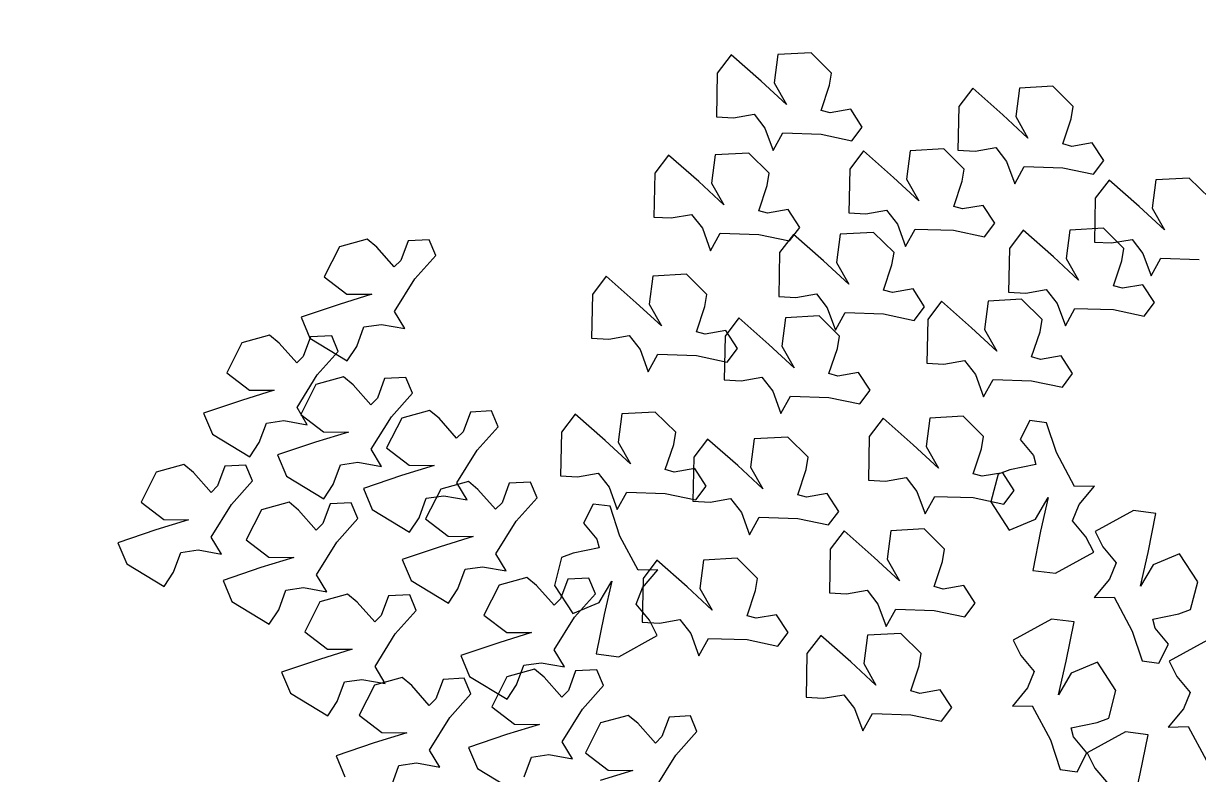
# Model space of a CAD drawing. Header units: inches. Extents: x 99023 to 109265, y 17199 to 18675.
# Drawn here: x 103465.08 to 103470.89, y 18084.1 to 18087.81 of the extents above; entities that cross this region are included whole.
import ezdxf

# ---------------------------------------------------------------- set-up
doc = ezdxf.new("R2010")
doc.units = ezdxf.units.IN
doc.layers.get('0').update_dxf_attribs({"color": 255})
doc.layers.add('HAT', color=8, linetype='Continuous')

# ---------------------------------------------------------------- blocks, each defined once
blk = doc.blocks.new('RTHTRHTRJ')
at = {"layer": 'HAT', "linetype": 'ByBlock'}
h = blk.add_hatch(dxfattribs=at)
h.set_pattern_fill('ANSI37', color=256, scale=15)
h.set_pattern_definition([(45, (-247990.6225, -54534.0869), (-1.325825215, 1.325825215), []), (135, (-247990.6225, -54534.0869), (-1.325825215, -1.325825215), [])])
h.paths.add_polyline_path([(103395.3441, 17979.4388), (103410.3441, 17979.4388), (103410.3441, 17988.4388), (103395.3441, 17988.4388)])
edge = h.paths.add_edge_path()
edge.add_arc((103590.3441, 18066.4388), 6, 0, 360)
edge = h.paths.add_edge_path()
edge.add_arc((103434.3441, 18066.4388), 6, 0, 360)
edge = h.paths.add_edge_path()
edge.add_arc((103590.3441, 18175.9388), 6, 0, 360)
edge = h.paths.add_edge_path()
edge.add_arc((103434.3441, 18175.9388), 6, 0, 360)
edge = h.paths.add_edge_path()
edge.add_arc((103962.3441, 17926.6054), 6, 0, 360)
edge = h.paths.add_edge_path()
edge.add_arc((103962.3441, 17769.4388), 6, 0, 360)
edge = h.paths.add_edge_path()
edge.add_arc((103737.559, 17769.4388), 6, 0, 360)
edge = h.paths.add_edge_path()
edge.add_arc((103879.8441, 17851.9388), 6, 0, 360)
edge = h.paths.add_edge_path()
edge.add_arc((103756.8826, 17851.9388), 6, 0, 360)
edge = h.paths.add_edge_path()
edge.add_arc((103657.8441, 17851.9388), 6, 0, 360)
h.paths.add_polyline_path([(103884.3441, 17979.4388), (103866.3441, 17979.4388), (103866.3441, 17988.4388), (103884.3441, 17988.4388)])
h.paths.add_polyline_path([(103743.3826, 17979.4388), (103761.3826, 17979.4388), (103761.3826, 17988.4388), (103743.3826, 17988.4388)])
h.paths.add_polyline_path([(103578.3441, 17979.4388), (103593.3441, 17979.4388), (103593.3441, 17988.4388), (103578.3441, 17988.4388)])
h.paths.add_polyline_path([(103395.3441, 17847.4388), (103410.3441, 17847.4388), (103410.3441, 17856.4388), (103395.3441, 17856.4388)])
h.paths.add_polyline_path([(103578.3441, 17862.4388), (103578.3441, 17847.4388), (103587.3441, 17847.4388), (103587.3441, 17862.4388)])
h.paths.add_polyline_path([(103875.3441, 18261.4388), (103875.3441, 18243.4388), (103884.3441, 18243.4388), (103884.3441, 18261.4388)])
h.paths.add_polyline_path([(103752.3826, 18261.4388), (103752.3826, 18243.4388), (103761.3826, 18243.4388), (103761.3826, 18261.4388)])
h.paths.add_polyline_path([(103578.3441, 18258.4388), (103578.3441, 18243.4388), (103587.3441, 18243.4388), (103587.3441, 18258.4388)])
h.paths.add_polyline_path([(103494.3441, 18258.4388), (103494.3441, 18243.4388), (103503.3441, 18243.4388), (103503.3441, 18258.4388)])
h.paths.add_polyline_path([(103311.3441, 18258.4388), (103311.3441, 18243.4388), (103320.3441, 18243.4388), (103320.3441, 18258.4388)])
h.paths.add_polyline_path([(103197.3441, 18171.4388), (103215.3441, 18171.4388), (103215.3441, 18180.4388), (103197.3441, 18180.4388)])
h.paths.add_polyline_path([(103206.3441, 18006.4388), (103206.3441, 17991.4388), (103215.3441, 17991.4388), (103215.3441, 18006.4388)])
h.paths.add_polyline_path([(103206.3441, 17862.4388), (103206.3441, 17847.4388), (103215.3441, 17847.4388), (103215.3441, 17862.4388)])
h.paths.add_polyline_path([(103020.3441, 17862.4388), (103020.3441, 17847.4388), (103029.3441, 17847.4388), (103029.3441, 17862.4388)])
h.paths.add_polyline_path([(103020.3441, 18006.4388), (103020.3441, 17991.4388), (103029.3441, 17991.4388), (103029.3441, 18006.4388)])
h.paths.add_polyline_path([(103020.3441, 18189.4388), (103020.3441, 18171.4388), (103029.3441, 18171.4388), (103029.3441, 18189.4388)])
h.paths.add_polyline_path([(103020.3441, 18414.4388), (103020.3441, 18399.4388), (103029.3441, 18399.4388), (103029.3441, 18414.4388)])
h.paths.add_polyline_path([(103311.3441, 18405.4388), (103326.3441, 18405.4388), (103326.3441, 18414.4388), (103311.3441, 18414.4388)])
h.paths.add_polyline_path([(103200.3441, 18405.4388), (103215.3441, 18405.4388), (103215.3441, 18414.4388), (103200.3441, 18414.4388)])
h.paths.add_polyline_path([(103488.3441, 18405.4388), (103503.3441, 18405.4388), (103503.3441, 18414.4388), (103488.3441, 18414.4388)])
h.paths.add_polyline_path([(103578.3441, 18405.4388), (103593.3441, 18405.4388), (103593.3441, 18414.4388), (103578.3441, 18414.4388)])
h.paths.add_polyline_path([(103869.3441, 18405.4388), (103884.3441, 18405.4388), (103884.3441, 18414.4388), (103869.3441, 18414.4388)])
h.paths.add_polyline_path([(103746.3826, 18405.4388), (103761.3826, 18405.4388), (103761.3826, 18414.4388), (103746.3826, 18414.4388)])
blk = doc.blocks.new('z_75')
at = {"color": 16, "linetype": 'Continuous'}
for p, q in [((-57.8, 506), (-66.49, 494.54)), ((-38.86, 489.31), (-57.8, 506)), ((-28.4, 506.11), (-30.71, 488.26)), ((-7.27, 507.25), (-28.4, 506.11)), ((5.59, 494.54), (-7.27, 507.25)), ((-66.49, 494.54), (-67.05, 466.99)), ((-22.96, 474.62), (-38.86, 489.31)), ((4.29, 486.82), (5.59, 494.54)), ((-30.71, 488.26), (-22.96, 474.62)), ((-0.99, 470.98), (4.29, 486.82)), ((94.45, 484.92), (85.77, 473.46)), ((113.4, 468.23), (94.45, 484.92)), ((123.86, 485.03), (121.55, 467.18)), ((144.99, 486.17), (123.86, 485.03)), ((157.85, 473.46), (144.99, 486.17)), ((-67.05, 466.99), (-56.28, 466.39)), ((-56.28, 466.39), (-43.31, 468.63)), ((-43.31, 468.63), (-36.46, 459.86)), ((4.61, 469.43), (-0.99, 470.98)), ((17.58, 471.67), (4.61, 469.43)), ((24.85, 460.46), (17.58, 471.67)), ((85.77, 473.46), (85.2, 445.91)), ((129.31, 453.54), (113.4, 468.23)), ((121.55, 467.18), (129.31, 453.54)), ((156.55, 465.75), (157.85, 473.46)), ((-36.46, 459.86), (-31.33, 445.77)), ((18.37, 451.9), (24.85, 460.46)), ((151.27, 449.9), (156.55, 465.75)), ((-31.33, 445.77), (-25.26, 456.77)), ((-25.26, 456.77), (-1.04, 455.98)), ((-1.04, 455.98), (18.37, 451.9)), ((25.68, 445.48), (17, 434.02)), ((44.63, 428.79), (25.68, 445.48)), ((55.08, 445.59), (52.78, 427.74)), ((76.22, 446.73), (55.08, 445.59)), ((89.08, 434.02), (76.22, 446.73)), ((85.2, 445.91), (95.97, 445.31)), ((95.97, 445.31), (108.95, 447.56)), ((108.95, 447.56), (115.8, 438.79)), ((156.87, 448.35), (151.27, 449.9)), ((169.84, 450.6), (156.87, 448.35)), ((177.11, 439.38), (169.84, 450.6)), ((-97.15, 442.82), (-105.83, 431.37)), ((-78.2, 426.14), (-97.15, 442.82)), ((-67.75, 442.93), (-70.05, 425.08)), ((-46.61, 444.07), (-67.75, 442.93)), ((-33.75, 431.37), (-46.61, 444.07)), ((115.8, 438.79), (120.93, 424.69)), ((170.63, 430.82), (177.11, 439.38)), ((-105.83, 431.37), (-106.4, 403.81)), ((-35.05, 423.65), (-33.75, 431.37)), ((17, 434.02), (16.43, 406.47)), ((87.78, 426.3), (89.08, 434.02)), ((120.93, 424.69), (127, 435.69)), ((127, 435.69), (151.22, 434.9)), ((151.22, 434.9), (170.63, 430.82)), ((-62.3, 411.44), (-78.2, 426.14)), ((-70.05, 425.08), (-62.3, 411.44)), ((-40.34, 407.8), (-35.05, 423.65)), ((60.53, 414.1), (44.63, 428.79)), ((52.78, 427.74), (60.53, 414.1)), ((82.5, 410.46), (87.78, 426.3)), ((180.42, 427.06), (171.74, 415.6)), ((199.36, 410.37), (180.42, 427.06)), ((209.82, 427.17), (207.52, 409.32)), ((230.96, 428.31), (209.82, 427.17)), ((243.82, 415.6), (230.96, 428.31)), ((171.74, 415.6), (171.17, 388.04)), ((-34.74, 406.25), (-40.34, 407.8)), ((-21.76, 408.5), (-34.74, 406.25)), ((-14.49, 397.29), (-21.76, 408.5)), ((27.2, 405.87), (40.18, 408.11)), ((40.18, 408.11), (47.03, 399.34)), ((88.1, 408.91), (82.5, 410.46)), ((101.07, 411.15), (88.1, 408.91)), ((108.34, 399.94), (101.07, 411.15)), ((215.27, 395.68), (199.36, 410.37)), ((207.52, 409.32), (215.27, 395.68)), ((-106.4, 403.81), (-95.63, 403.21)), ((-95.63, 403.21), (-82.65, 405.46)), ((-82.65, 405.46), (-75.81, 396.69)), ((16.43, 406.47), (27.2, 405.87)), ((101.85, 391.38), (108.34, 399.94)), ((-75.81, 396.69), (-70.67, 382.59)), ((-70.67, 382.59), (-64.6, 393.59)), ((-64.6, 393.59), (-40.38, 392.8)), ((-40.38, 392.8), (-20.98, 388.72)), ((-18.51, 392.81), (-27.2, 381.36)), ((-20.98, 388.72), (-14.49, 397.29)), ((0.43, 376.13), (-18.51, 392.81)), ((10.89, 392.92), (8.58, 375.08)), ((32.02, 394.06), (10.89, 392.92)), ((44.88, 381.36), (32.02, 394.06)), ((47.03, 399.34), (52.16, 385.24)), ((52.16, 385.24), (58.23, 396.25)), ((58.23, 396.25), (82.45, 395.46)), ((82.45, 395.46), (101.85, 391.38)), ((126.36, 395.47), (117.68, 384.01)), ((145.31, 378.78), (126.36, 395.47)), ((155.76, 395.58), (153.46, 377.73)), ((176.9, 396.72), (155.76, 395.58)), ((189.76, 384.01), (176.9, 396.72)), ((-304.58, 385.06), (-314.16, 366.18)), ((-287.15, 389.84), (-304.58, 385.06)), ((-281.11, 384.86), (-287.15, 389.84)), ((-261.35, 388.79), (-265.89, 376.43)), ((-248, 389.48), (-261.35, 388.79)), ((-243.83, 379.58), (-248, 389.48)), ((171.17, 388.04), (181.94, 387.45)), ((181.94, 387.45), (194.91, 389.69)), ((194.91, 389.69), (201.76, 380.92)), ((-270.03, 372.36), (-281.11, 384.86)), ((-257.07, 364.82), (-243.83, 379.58)), ((-27.2, 381.36), (-27.76, 353.8)), ((43.58, 373.64), (44.88, 381.36)), ((117.68, 384.01), (117.11, 356.46)), ((161.21, 364.09), (145.31, 378.78)), ((153.46, 377.73), (161.21, 364.09)), ((188.46, 376.29), (189.76, 384.01)), ((201.76, 380.92), (206.9, 366.82)), ((206.9, 366.82), (212.97, 377.83)), ((212.97, 377.83), (237.19, 377.04)), ((-265.89, 376.43), (-270.03, 372.36)), ((16.34, 361.43), (0.43, 376.13)), ((8.58, 375.08), (16.34, 361.43)), ((38.3, 357.79), (43.58, 373.64)), ((183.17, 360.45), (188.46, 376.29)), ((-314.16, 366.18), (-299.86, 355.26)), ((-269.86, 344.24), (-257.07, 364.82)), ((-136.44, 366.54), (-145.13, 355.08)), ((-117.5, 349.85), (-136.44, 366.54)), ((-107.04, 366.65), (-109.34, 348.8)), ((-85.9, 367.79), (-107.04, 366.65)), ((-73.04, 355.08), (-85.9, 367.79)), ((-16.99, 353.2), (-4.02, 355.45)), ((-4.02, 355.45), (2.83, 346.68)), ((43.9, 356.24), (38.3, 357.79)), ((56.88, 358.49), (43.9, 356.24)), ((64.15, 347.28), (56.88, 358.49)), ((117.11, 356.46), (127.88, 355.86)), ((127.88, 355.86), (140.86, 358.11)), ((140.86, 358.11), (147.71, 349.33)), ((188.78, 358.9), (183.17, 360.45)), ((201.75, 361.14), (188.78, 358.9)), ((209.02, 349.93), (201.75, 361.14)), ((-304.84, 348.73), (-328.77, 340.67)), ((-284.17, 355.16), (-304.84, 348.73)), ((-299.86, 355.26), (-284.17, 355.16)), ((-145.13, 355.08), (-145.69, 327.52)), ((-101.59, 335.16), (-117.5, 349.85)), ((-109.34, 348.8), (-101.59, 335.16)), ((-74.34, 347.36), (-73.04, 355.08)), ((-27.76, 353.8), (-16.99, 353.2)), ((74.78, 350.71), (66.1, 339.26)), ((93.73, 334.03), (74.78, 350.71)), ((104.18, 350.82), (101.88, 332.98)), ((125.32, 351.96), (104.18, 350.82)), ((138.18, 339.26), (125.32, 351.96)), ((147.71, 349.33), (152.84, 335.24)), ((202.53, 341.37), (209.02, 349.93)), ((-328.77, 340.67), (-323.19, 327.42)), ((-263.36, 333.48), (-269.86, 344.24)), ((-79.63, 331.52), (-74.34, 347.36)), ((-2.36, 341.46), (-23.5, 340.31)), ((10.5, 328.75), (-2.36, 341.46)), ((2.83, 346.68), (7.97, 332.58)), ((7.97, 332.58), (14.03, 343.58)), ((14.03, 343.58), (38.26, 342.8)), ((38.26, 342.8), (57.66, 338.71)), ((57.66, 338.71), (64.15, 347.28)), ((152.84, 335.24), (158.91, 346.24)), ((158.91, 346.24), (183.13, 345.45)), ((183.13, 345.45), (202.53, 341.37)), ((-293.7, 322.18), (-289.16, 334.54)), ((-289.16, 334.54), (-278.14, 336.08)), ((-278.14, 336.08), (-263.36, 333.48)), ((-52.9, 340.2), (-61.58, 328.75)), ((-33.96, 323.52), (-52.9, 340.2)), ((-23.5, 340.31), (-25.8, 322.47)), ((66.1, 339.26), (65.53, 311.7)), ((109.63, 319.33), (93.73, 334.03)), ((136.88, 331.54), (138.18, 339.26)), ((-348.59, 329.32), (-366.03, 324.54)), ((-342.56, 324.34), (-348.59, 329.32)), ((-322.79, 328.27), (-327.33, 315.91)), ((-323.19, 327.42), (-299.61, 313.15)), ((-309.45, 328.96), (-322.79, 328.27)), ((-305.27, 319.06), (-309.45, 328.96)), ((-145.69, 327.52), (-134.92, 326.93)), ((-134.92, 326.93), (-121.95, 329.17)), ((-121.95, 329.17), (-115.1, 320.4)), ((-74.03, 329.97), (-79.63, 331.52)), ((-61.05, 332.21), (-74.03, 329.97)), ((-61.58, 328.75), (-62.15, 301.19)), ((-53.78, 321), (-61.05, 332.21)), ((9.2, 321.03), (10.5, 328.75)), ((101.88, 332.98), (109.63, 319.33)), ((131.59, 315.69), (136.88, 331.54)), ((-366.03, 324.54), (-375.61, 305.66)), ((-331.48, 311.84), (-342.56, 324.34)), ((-318.51, 304.3), (-305.27, 319.06)), ((-299.61, 313.15), (-293.7, 322.18)), ((-115.1, 320.4), (-109.96, 306.3)), ((-60.27, 312.44), (-53.78, 321)), ((-18.05, 308.82), (-33.96, 323.52)), ((-25.8, 322.47), (-18.05, 308.82)), ((3.91, 305.18), (9.2, 321.03)), ((-327.33, 315.91), (-331.48, 311.84)), ((-109.96, 306.3), (-103.9, 317.31)), ((-103.9, 317.31), (-79.67, 316.52)), ((-79.67, 316.52), (-60.27, 312.44)), ((65.53, 311.7), (76.3, 311.1)), ((76.3, 311.1), (89.28, 313.35)), ((89.28, 313.35), (96.13, 304.58)), ((137.19, 314.14), (131.59, 315.69)), ((150.17, 316.39), (137.19, 314.14)), ((157.44, 305.18), (150.17, 316.39)), ((-375.61, 305.66), (-361.3, 294.74)), ((-331.3, 283.72), (-318.51, 304.3)), ((9.51, 303.63), (3.91, 305.18)), ((22.49, 305.88), (9.51, 303.63)), ((29.76, 294.67), (22.49, 305.88)), ((96.13, 304.58), (101.26, 290.48)), ((150.95, 296.62), (157.44, 305.18)), ((-319.35, 298.26), (-328.93, 279.39)), ((-301.92, 303.05), (-319.35, 298.26)), ((-295.88, 298.06), (-301.92, 303.05)), ((-284.8, 285.56), (-295.88, 298.06)), ((-276.12, 301.99), (-280.66, 289.64)), ((-262.77, 302.69), (-276.12, 301.99)), ((-258.6, 292.79), (-262.77, 302.69)), ((-62.15, 301.19), (-51.38, 300.59)), ((-51.38, 300.59), (-38.4, 302.84)), ((-38.4, 302.84), (-31.56, 294.07)), ((101.26, 290.48), (107.33, 301.48)), ((107.33, 301.48), (131.55, 300.7)), ((131.55, 300.7), (150.95, 296.62)), ((-345.61, 294.64), (-366.29, 288.21)), ((-361.3, 294.74), (-345.61, 294.64)), ((-280.66, 289.64), (-284.8, 285.56)), ((-271.84, 278.02), (-258.6, 292.79)), ((-31.56, 294.07), (-26.42, 279.97)), ((-26.42, 279.97), (-20.35, 290.97)), ((-20.35, 290.97), (3.87, 290.19)), ((3.87, 290.19), (23.27, 286.11)), ((23.27, 286.11), (29.76, 294.67)), ((-366.29, 288.21), (-390.21, 280.15)), ((-324.81, 272.96), (-331.3, 283.72)), ((-247.86, 281.97), (-265.29, 277.18)), ((-241.82, 276.98), (-247.86, 281.97)), ((-208.71, 281.61), (-222.06, 280.92)), ((-204.54, 271.71), (-208.71, 281.61)), ((-390.21, 280.15), (-384.63, 266.9)), ((-355.15, 261.66), (-350.6, 274.01)), ((-350.6, 274.01), (-339.58, 275.56)), ((-339.58, 275.56), (-324.81, 272.96)), ((-328.93, 279.39), (-314.63, 268.47)), ((-284.63, 257.44), (-271.84, 278.02)), ((-265.29, 277.18), (-274.87, 258.31)), ((-230.74, 264.48), (-241.82, 276.98)), ((-222.06, 280.92), (-226.6, 268.56)), ((-156.06, 279.68), (-164.74, 268.23)), ((-137.11, 263), (-156.06, 279.68)), ((-126.66, 279.79), (-128.96, 261.95)), ((-105.52, 280.93), (-126.66, 279.79)), ((-92.66, 268.23), (-105.52, 280.93)), ((37.97, 277.03), (29.29, 265.57)), ((56.92, 260.34), (37.97, 277.03)), ((67.37, 277.14), (65.07, 259.29)), ((88.51, 278.28), (67.37, 277.14)), ((101.37, 265.57), (88.51, 278.28)), ((130.41, 275.54), (124.34, 263.63)), ((141.07, 274.19), (130.41, 275.54)), ((147.24, 255.35), (141.07, 274.19)), ((-384.63, 266.9), (-361.05, 252.63)), ((-298.93, 268.36), (-319.61, 261.93)), ((-314.63, 268.47), (-298.93, 268.36)), ((-226.6, 268.56), (-230.74, 264.48)), ((-217.78, 256.95), (-204.54, 271.71)), ((-164.74, 268.23), (-165.31, 240.67)), ((-93.96, 260.51), (-92.66, 268.23)), ((-361.05, 252.63), (-355.15, 261.66)), ((-319.61, 261.93), (-343.54, 253.87)), ((-121.21, 248.3), (-137.11, 263)), ((-128.96, 261.95), (-121.21, 248.3)), ((-99.25, 244.66), (-93.96, 260.51)), ((-72.57, 263.86), (-81.26, 252.41)), ((-53.63, 247.18), (-72.57, 263.86)), ((-43.17, 263.97), (-45.47, 246.13)), ((-22.04, 265.11), (-43.17, 263.97)), ((-9.17, 252.41), (-22.04, 265.11)), ((29.29, 265.57), (28.72, 238.01)), ((72.82, 245.65), (56.92, 260.34)), ((65.07, 259.29), (72.82, 245.65)), ((100.07, 257.85), (101.37, 265.57)), ((124.34, 263.63), (132.77, 253.52)), ((-343.54, 253.87), (-337.96, 240.62)), ((-278.13, 246.68), (-284.63, 257.44)), ((-274.87, 258.31), (-260.57, 247.39)), ((-230.57, 236.36), (-217.78, 256.95)), ((-81.26, 252.41), (-81.82, 224.85)), ((-10.47, 244.69), (-9.17, 252.41)), ((94.78, 242.01), (100.07, 257.85)), ((132.77, 253.52), (134.23, 247.89)), ((158.67, 233.98), (147.24, 255.35)), ((-402.6, 247.78), (-420.03, 242.99)), ((-396.56, 242.8), (-402.6, 247.78)), ((-376.8, 246.73), (-381.34, 234.37)), ((-363.45, 247.42), (-376.8, 246.73)), ((-359.28, 237.52), (-363.45, 247.42)), ((-308.47, 235.38), (-303.93, 247.74)), ((-303.93, 247.74), (-292.91, 249.29)), ((-292.91, 249.29), (-278.13, 246.68)), ((-244.87, 247.28), (-265.55, 240.86)), ((-260.57, 247.39), (-244.87, 247.28)), ((-93.64, 243.12), (-99.25, 244.66)), ((-80.67, 245.36), (-93.64, 243.12)), ((-73.4, 234.15), (-80.67, 245.36)), ((-37.72, 232.48), (-53.63, 247.18)), ((-45.47, 246.13), (-37.72, 232.48)), ((-15.76, 228.84), (-10.47, 244.69)), ((117.86, 244.55), (110.53, 241.81)), ((134.23, 247.89), (117.86, 244.55)), ((-420.03, 242.99), (-429.61, 224.12)), ((-385.48, 230.3), (-396.56, 242.8)), ((-372.52, 222.76), (-359.28, 237.52)), ((-337.96, 240.62), (-314.37, 226.35)), ((-265.55, 240.86), (-289.48, 232.79)), ((-223.33, 237.21), (-240.77, 232.43)), ((-217.3, 232.23), (-223.33, 237.21)), ((-165.31, 240.67), (-154.54, 240.07)), ((-154.54, 240.07), (-141.56, 242.32)), ((-141.56, 242.32), (-134.71, 233.55)), ((28.72, 238.01), (39.49, 237.42)), ((39.49, 237.42), (52.47, 239.66)), ((52.47, 239.66), (59.32, 230.89)), ((100.39, 240.46), (94.78, 242.01)), ((113.36, 242.7), (100.39, 240.46)), ((110.53, 241.81), (105.96, 224.32)), ((120.63, 231.49), (113.36, 242.7)), ((-381.34, 234.37), (-385.48, 230.3)), ((-314.37, 226.35), (-308.47, 235.38)), ((-289.48, 232.79), (-283.9, 219.54)), ((-240.77, 232.43), (-250.35, 213.55)), ((-224.07, 225.61), (-230.57, 236.36)), ((-206.22, 219.73), (-217.3, 232.23)), ((-197.53, 236.16), (-202.08, 223.8)), ((-184.19, 236.85), (-197.53, 236.16)), ((-180.02, 226.95), (-184.19, 236.85)), ((-134.71, 233.55), (-129.58, 219.45)), ((-129.58, 219.45), (-123.51, 230.45)), ((-123.51, 230.45), (-99.29, 229.67)), ((-99.29, 229.67), (-79.89, 225.59)), ((-79.89, 225.59), (-73.4, 234.15)), ((2.81, 229.54), (-10.16, 227.29)), ((10.09, 218.33), (2.81, 229.54)), ((59.32, 230.89), (64.45, 216.79)), ((114.14, 222.93), (120.63, 231.49)), ((171.23, 234.23), (158.67, 233.98)), ((161.59, 222.73), (171.23, 234.23)), ((-429.61, 224.12), (-415.31, 213.2)), ((-385.31, 202.17), (-372.52, 222.76)), ((-336.3, 224.05), (-353.74, 219.26)), ((-330.27, 219.06), (-336.3, 224.05)), ((-310.5, 223), (-315.04, 210.64)), ((-297.16, 223.69), (-310.5, 223)), ((-292.99, 213.79), (-297.16, 223.69)), ((-254.41, 214.3), (-249.87, 226.66)), ((-249.87, 226.66), (-238.85, 228.21)), ((-238.85, 228.21), (-224.07, 225.61)), ((-202.08, 223.8), (-206.22, 219.73)), ((-193.25, 212.19), (-180.02, 226.95)), ((-144.68, 222.93), (-150.75, 211.02)), ((-134.02, 221.59), (-144.68, 222.93)), ((-81.82, 224.85), (-71.05, 224.25)), ((-71.05, 224.25), (-58.08, 226.5)), ((-58.08, 226.5), (-51.23, 217.73)), ((-10.16, 227.29), (-15.76, 228.84)), ((64.45, 216.79), (70.52, 227.8)), ((70.52, 227.8), (94.74, 227.01)), ((94.74, 227.01), (114.14, 222.93)), ((105.96, 224.32), (117.51, 206.59)), ((134.12, 213.52), (142.06, 227.05)), ((142.06, 227.05), (137.28, 205.93)), ((157.42, 212.42), (161.59, 222.73)), ((-353.74, 219.26), (-363.32, 200.39)), ((-319.19, 206.56), (-330.27, 219.06)), ((-283.9, 219.54), (-260.32, 205.27)), ((-127.85, 202.74), (-134.02, 221.59)), ((-51.23, 217.73), (-46.09, 203.63)), ((3.6, 209.77), (10.09, 218.33)), ((195.7, 218.9), (171.55, 205.61)), ((209.97, 217.1), (195.7, 218.9)), ((204.99, 192.35), (209.97, 217.1)), ((-399.61, 213.09), (-420.29, 206.67)), ((-415.31, 213.2), (-399.61, 213.09)), ((-315.04, 210.64), (-319.19, 206.56)), ((-306.22, 199.03), (-292.99, 213.79)), ((-260.32, 205.27), (-254.41, 214.3)), ((-250.35, 213.55), (-236.04, 202.63)), ((-206.05, 191.61), (-193.25, 212.19)), ((-150.75, 211.02), (-142.32, 200.91)), ((-46.09, 203.63), (-40.03, 214.63)), ((-40.03, 214.63), (-15.8, 213.85)), ((-15.8, 213.85), (3.6, 209.77)), ((117.51, 206.59), (134.12, 213.52)), ((165.85, 202.3), (157.42, 212.42)), ((-420.29, 206.67), (-444.22, 198.6)), ((-378.81, 191.42), (-385.31, 202.17)), ((-363.32, 200.39), (-349.01, 189.47)), ((-220.35, 202.53), (-241.03, 196.1)), ((-236.04, 202.63), (-220.35, 202.53)), ((-142.32, 200.91), (-140.86, 195.28)), ((-116.42, 181.37), (-127.85, 202.74)), ((13.4, 206), (4.71, 194.54)), ((32.34, 189.31), (13.4, 206)), ((42.79, 206.11), (40.49, 188.26)), ((63.93, 207.25), (42.79, 206.11)), ((76.79, 194.54), (63.93, 207.25)), ((137.28, 205.93), (132.3, 181.18)), ((170.72, 192.68), (165.85, 202.3)), ((171.55, 205.61), (176.42, 195.98)), ((-444.22, 198.6), (-438.64, 185.36)), ((-404.61, 192.47), (-393.59, 194.02)), ((-393.59, 194.02), (-378.81, 191.42)), ((-319.01, 178.44), (-306.22, 199.03)), ((-241.03, 196.1), (-264.95, 188.04)), ((-140.86, 195.28), (-157.23, 191.94)), ((4.71, 194.54), (4.14, 166.99)), ((75.49, 186.82), (76.79, 194.54)), ((146.57, 179.39), (170.72, 192.68)), ((176.42, 195.98), (184.85, 185.87)), ((-438.64, 185.36), (-415.05, 171.09)), ((-409.15, 180.11), (-404.61, 192.47)), ((-333.32, 189.36), (-354, 182.94)), ((-349.01, 189.47), (-333.32, 189.36)), ((-264.95, 188.04), (-259.37, 174.79)), ((-199.55, 180.85), (-206.05, 191.61)), ((-164.56, 189.2), (-169.14, 171.71)), ((-157.23, 191.94), (-164.56, 189.2)), ((-104.48, 187.58), (-113.16, 176.12)), ((-85.53, 170.89), (-104.48, 187.58)), ((-75.08, 187.69), (-77.38, 169.84)), ((-53.94, 188.83), (-75.08, 187.69)), ((-41.08, 176.12), (-53.94, 188.83)), ((48.24, 174.62), (32.34, 189.31)), ((40.49, 188.26), (48.24, 174.62)), ((70.21, 170.98), (75.49, 186.82)), ((184.85, 185.87), (180.68, 175.55)), ((200.21, 171.23), (204.99, 192.35)), ((224.76, 191.7), (208.15, 184.77)), ((236.32, 173.97), (224.76, 191.7)), ((-415.05, 171.09), (-409.15, 180.11)), ((-354, 182.94), (-377.92, 174.87)), ((-312.52, 167.69), (-319.01, 178.44)), ((-229.89, 169.55), (-225.35, 181.91)), ((-225.35, 181.91), (-214.33, 183.45)), ((-214.33, 183.45), (-199.55, 180.85)), ((-103.86, 181.62), (-116.42, 181.37)), ((-113.5, 170.12), (-103.86, 181.62)), ((132.3, 181.18), (146.57, 179.39)), ((208.15, 184.77), (200.21, 171.23)), ((-377.92, 174.87), (-372.34, 161.62)), ((-259.37, 174.79), (-235.79, 160.52)), ((-203.9, 171.91), (-213.48, 153.03)), ((-186.47, 176.69), (-203.9, 171.91)), ((-180.43, 171.71), (-186.47, 176.69)), ((-169.35, 159.21), (-180.43, 171.71)), ((-169.14, 171.71), (-157.58, 153.98)), ((-160.67, 175.64), (-165.21, 163.28)), ((-147.32, 176.33), (-160.67, 175.64)), ((-143.15, 166.43), (-147.32, 176.33)), ((-140.97, 160.91), (-133.03, 174.44)), ((-133.03, 174.44), (-137.81, 153.32)), ((-113.16, 176.12), (-113.73, 148.56)), ((-69.63, 156.2), (-85.53, 170.89)), ((-42.38, 168.4), (-41.08, 176.12)), ((75.81, 169.43), (70.21, 170.98)), ((88.78, 171.67), (75.81, 169.43)), ((96.05, 160.46), (88.78, 171.67)), ((180.68, 175.55), (171.04, 164.05)), ((231.74, 156.47), (236.32, 173.97)), ((-342.86, 156.38), (-338.31, 168.74)), ((-338.31, 168.74), (-327.29, 170.29)), ((-327.29, 170.29), (-312.52, 167.69)), ((-299.44, 166.18), (-316.87, 161.4)), ((-293.4, 161.2), (-299.44, 166.18)), ((-273.64, 165.13), (-278.18, 152.77)), ((-260.29, 165.82), (-273.64, 165.13)), ((-256.12, 155.92), (-260.29, 165.82)), ((-235.79, 160.52), (-229.89, 169.55)), ((-165.21, 163.28), (-169.35, 159.21)), ((-156.39, 151.67), (-143.15, 166.43)), ((-117.67, 159.81), (-113.5, 170.12)), ((-77.38, 169.84), (-69.63, 156.2)), ((-47.67, 152.56), (-42.38, 168.4)), ((4.14, 166.99), (14.91, 166.39)), ((14.91, 166.39), (27.89, 168.63)), ((27.89, 168.63), (34.74, 159.86)), ((171.04, 164.05), (183.6, 164.3)), ((183.6, 164.3), (195.03, 142.93)), ((-372.34, 161.62), (-348.76, 147.35)), ((-348.76, 147.35), (-342.86, 156.38)), ((-316.87, 161.4), (-326.45, 142.52)), ((-282.32, 148.7), (-293.4, 161.2)), ((-269.36, 141.16), (-256.12, 155.92)), ((-157.58, 153.98), (-140.97, 160.91)), ((-109.24, 149.7), (-117.67, 159.81)), ((34.74, 159.86), (39.87, 145.77)), ((39.87, 145.77), (45.94, 156.77)), ((45.94, 156.77), (70.16, 155.98)), ((70.16, 155.98), (89.56, 151.9)), ((89.56, 151.9), (96.05, 160.46)), ((224.41, 153.74), (231.74, 156.47)), ((-278.18, 152.77), (-282.32, 148.7)), ((-213.48, 153.03), (-199.18, 142.12)), ((-169.18, 131.09), (-156.39, 151.67)), ((-137.81, 153.32), (-142.79, 128.57)), ((-113.73, 148.56), (-102.96, 147.97)), ((-104.37, 140.07), (-109.24, 149.7)), ((-102.96, 147.97), (-89.98, 150.21)), ((-89.98, 150.21), (-83.14, 141.44)), ((-42.07, 151.01), (-47.67, 152.56)), ((-29.09, 153.25), (-42.07, 151.01)), ((-21.82, 142.04), (-29.09, 153.25)), ((144.12, 150.46), (119.97, 137.18)), ((158.38, 148.67), (144.12, 150.46)), ((153.41, 123.92), (158.38, 148.67)), ((208.04, 150.39), (224.41, 153.74)), ((209.5, 144.77), (208.04, 150.39)), ((-326.45, 142.52), (-312.15, 131.61)), ((-282.15, 120.58), (-269.36, 141.16)), ((-183.49, 142.01), (-204.17, 135.58)), ((-199.18, 142.12), (-183.49, 142.01)), ((-83.14, 141.44), (-78, 127.34)), ((-28.31, 133.48), (-21.82, 142.04)), ((49.21, 141.48), (28.08, 140.34)), ((62.08, 128.77), (49.21, 141.48)), ((195.03, 142.93), (201.2, 124.09)), ((217.93, 134.65), (209.5, 144.77)), ((-204.17, 135.58), (-228.09, 127.52)), ((-128.52, 126.78), (-104.37, 140.07)), ((-78, 127.34), (-71.93, 138.35)), ((-71.93, 138.35), (-47.71, 137.56)), ((-47.71, 137.56), (-28.31, 133.48)), ((-1.32, 140.22), (-10, 128.77)), ((17.62, 123.54), (-1.32, 140.22)), ((28.08, 140.34), (25.78, 122.49)), ((119.97, 137.18), (124.84, 127.55)), ((211.86, 122.75), (217.93, 134.65)), ((242.37, 137.3), (218.23, 124.01)), ((-296.45, 131.5), (-317.13, 125.07)), ((-312.15, 131.61), (-296.45, 131.5)), ((-228.09, 127.52), (-222.51, 114.27)), ((-162.69, 120.33), (-169.18, 131.09)), ((-142.79, 128.57), (-128.52, 126.78)), ((-10, 128.77), (-10.57, 101.21)), ((60.78, 121.05), (62.08, 128.77)), ((124.84, 127.55), (133.27, 117.44)), ((-317.13, 125.07), (-341.06, 117.01)), ((-275.65, 109.82), (-282.15, 120.58)), ((-181.56, 118.83), (-199, 114.04)), ((-193.03, 109.03), (-188.48, 121.39)), ((-188.48, 121.39), (-177.46, 122.93)), ((-175.53, 113.85), (-181.56, 118.83)), ((-177.46, 122.93), (-162.69, 120.33)), ((-142.42, 118.47), (-155.76, 117.78)), ((-138.25, 108.57), (-142.42, 118.47)), ((33.53, 108.84), (17.62, 123.54)), ((25.78, 122.49), (33.53, 108.84)), ((55.49, 105.2), (60.78, 121.05)), ((148.63, 102.8), (153.41, 123.92)), ((173.18, 123.26), (156.57, 116.34)), ((184.73, 105.53), (173.18, 123.26)), ((201.2, 124.09), (211.86, 122.75)), ((218.23, 124.01), (223.09, 114.39)), ((-341.06, 117.01), (-335.48, 103.76)), ((-301.45, 110.88), (-290.43, 112.42)), ((-290.43, 112.42), (-275.65, 109.82)), ((-265.05, 113.58), (-282.49, 108.79)), ((-259.02, 108.59), (-265.05, 113.58)), ((-239.25, 112.52), (-243.79, 100.17)), ((-225.9, 113.22), (-239.25, 112.52)), ((-221.73, 103.32), (-225.9, 113.22)), ((-222.51, 114.27), (-198.93, 100)), ((-199, 114.04), (-208.58, 95.17)), ((-164.45, 101.34), (-175.53, 113.85)), ((-155.76, 117.78), (-160.31, 105.42)), ((133.27, 117.44), (129.1, 107.12)), ((156.57, 116.34), (148.63, 102.8)), ((223.09, 114.39), (231.52, 104.27)), ((-335.48, 103.76), (-311.9, 89.49)), ((-305.99, 98.52), (-301.45, 110.88)), ((-282.49, 108.79), (-292.06, 89.92)), ((-247.94, 96.09), (-259.02, 108.59)), ((-198.93, 100), (-193.03, 109.03)), ((-160.31, 105.42), (-164.45, 101.34)), ((-151.48, 93.81), (-138.25, 108.57)), ((61.09, 103.65), (55.49, 105.2)), ((74.07, 105.9), (61.09, 103.65)), ((81.34, 94.69), (74.07, 105.9)), ((129.1, 107.12), (119.46, 95.62)), ((180.16, 88.04), (184.73, 105.53)), ((231.52, 104.27), (227.35, 93.96)), ((-311.9, 89.49), (-305.99, 98.52)), ((-243.79, 100.17), (-247.94, 96.09)), ((-234.97, 88.55), (-221.73, 103.32)), ((-10.57, 101.21), (0.2, 100.61)), ((0.2, 100.61), (13.17, 102.86)), ((13.17, 102.86), (20.02, 94.09)), ((-292.06, 89.92), (-277.76, 79)), ((-208.58, 95.17), (-194.27, 84.25)), ((-164.28, 73.22), (-151.48, 93.81)), ((-122.6, 89.84), (-140.04, 85.05)), ((-116.57, 84.86), (-122.6, 89.84)), ((-83.45, 89.48), (-96.8, 88.79)), ((-79.28, 79.58), (-83.45, 89.48)), ((20.02, 94.09), (25.16, 79.99)), ((25.16, 79.99), (31.23, 90.99)), ((31.23, 90.99), (55.45, 90.21)), ((55.45, 90.21), (74.85, 86.13)), ((74.85, 86.13), (81.34, 94.69)), ((119.46, 95.62), (132.02, 95.87)), ((132.02, 95.87), (143.45, 74.5)), ((227.35, 93.96), (217.71, 82.46)), ((-247.76, 67.97), (-234.97, 88.55)), ((-178.58, 84.14), (-199.26, 77.72)), ((-194.27, 84.25), (-178.58, 84.14)), ((-140.04, 85.05), (-149.61, 66.18)), ((-105.49, 72.36), (-116.57, 84.86)), ((-96.8, 88.79), (-101.34, 76.43)), ((156.46, 81.96), (172.83, 85.31)), ((157.92, 76.34), (156.46, 81.96)), ((172.83, 85.31), (180.16, 88.04)), ((217.71, 82.46), (230.28, 82.71)), ((230.28, 82.71), (241.71, 61.34)), ((-262.07, 78.89), (-282.75, 72.46)), ((-277.76, 79), (-262.07, 78.89)), ((-199.26, 77.72), (-223.18, 69.65)), ((-101.34, 76.43), (-105.49, 72.36)), ((-92.52, 64.82), (-79.28, 79.58)), ((143.45, 74.5), (149.62, 55.66)), ((166.35, 66.22), (157.92, 76.34)), ((190.8, 79.43), (166.65, 66.15)), ((205.06, 77.64), (190.8, 79.43)), ((200.08, 52.89), (205.06, 77.64)), ((-282.75, 72.46), (-306.67, 64.4)), ((-241.27, 57.21), (-247.76, 67.97)), ((-223.18, 69.65), (-217.6, 56.41)), ((-157.78, 62.47), (-164.28, 73.22)), ((-306.67, 64.4), (-301.09, 51.15)), ((-267.06, 58.27), (-256.04, 59.82)), ((-256.04, 59.82), (-241.27, 57.21)), ((-188.12, 51.16), (-183.58, 63.52)), ((-183.58, 63.52), (-172.56, 65.07)), ((-172.56, 65.07), (-157.78, 62.47)), ((-149.61, 66.18), (-135.31, 55.26)), ((-105.31, 44.23), (-92.52, 64.82)), ((160.28, 54.32), (166.35, 66.22)), ((166.65, 66.15), (171.51, 56.52)), ((-271.61, 45.91), (-267.06, 58.27)), ((-217.6, 56.41), (-194.02, 42.14)), ((-119.62, 55.15), (-140.3, 48.73)), ((-135.31, 55.26), (-119.62, 55.15)), ((149.62, 55.66), (160.28, 54.32)), ((171.51, 56.52), (179.95, 46.41)), ((195.31, 31.77), (200.08, 52.89))]:
    blk.add_line(p, q, dxfattribs=at)
blk = doc.blocks.new('FEWFEWFEWF')
at = {"layer": 'HAT', "linetype": 'ByBlock'}
h = blk.add_hatch(dxfattribs=at)
h.set_pattern_fill('ANSI37', color=256, scale=15)
h.set_pattern_definition([(45, (-245054.2629, -54534.0869), (-1.325825215, 1.325825215), []), (135, (-245054.2629, -54534.0869), (-1.325825215, -1.325825215), [])])
h.paths.add_polyline_path([(106331.70369, 17979.43877), (106346.70369, 17979.43877), (106346.70369, 17988.43877), (106331.70369, 17988.43877)])
edge = h.paths.add_edge_path()
edge.add_arc((106526.70369, 18066.43877), 6, 0, 360)
edge = h.paths.add_edge_path()
edge.add_arc((106370.70369, 18066.43877), 6, 0, 360)
edge = h.paths.add_edge_path()
edge.add_arc((106526.70369, 18175.93877), 6, 0, 360)
edge = h.paths.add_edge_path()
edge.add_arc((106370.70369, 18175.93877), 6, 0, 360)
edge = h.paths.add_edge_path()
edge.add_arc((106898.70369, 17926.60544), 6, 0, 360)
edge = h.paths.add_edge_path()
edge.add_arc((106898.70369, 17769.43877), 6, 0, 360)
edge = h.paths.add_edge_path()
edge.add_arc((106673.91863, 17769.43877), 6, 0, 360)
edge = h.paths.add_edge_path()
edge.add_arc((106816.20369, 17851.93877), 6, 0, 360)
edge = h.paths.add_edge_path()
edge.add_arc((106693.24221, 17851.93877), 6, 0, 360)
edge = h.paths.add_edge_path()
edge.add_arc((106594.20369, 17851.93877), 6, 0, 360)
h.paths.add_polyline_path([(106820.70369, 17979.43877), (106802.70369, 17979.43877), (106802.70369, 17988.43877), (106820.70369, 17988.43877)])
h.paths.add_polyline_path([(106679.74221, 17979.43877), (106697.74221, 17979.43877), (106697.74221, 17988.43877), (106679.74221, 17988.43877)])
h.paths.add_polyline_path([(106514.70369, 17979.43877), (106529.70369, 17979.43877), (106529.70369, 17988.43877), (106514.70369, 17988.43877)])
h.paths.add_polyline_path([(106331.70369, 17847.43877), (106346.70369, 17847.43877), (106346.70369, 17856.43877), (106331.70369, 17856.43877)])
h.paths.add_polyline_path([(106514.70369, 17862.43877), (106514.70369, 17847.43877), (106523.70369, 17847.43877), (106523.70369, 17862.43877)])
h.paths.add_polyline_path([(106811.70369, 18261.43877), (106811.70369, 18243.43877), (106820.70369, 18243.43877), (106820.70369, 18261.43877)])
h.paths.add_polyline_path([(106688.74221, 18261.43877), (106688.74221, 18243.43877), (106697.74221, 18243.43877), (106697.74221, 18261.43877)])
h.paths.add_polyline_path([(106514.70369, 18258.43877), (106514.70369, 18243.43877), (106523.70369, 18243.43877), (106523.70369, 18258.43877)])
h.paths.add_polyline_path([(106430.70369, 18258.43877), (106430.70369, 18243.43877), (106439.70369, 18243.43877), (106439.70369, 18258.43877)])
h.paths.add_polyline_path([(106247.70369, 18258.43877), (106247.70369, 18243.43877), (106256.70369, 18243.43877), (106256.70369, 18258.43877)])
h.paths.add_polyline_path([(106133.70369, 18171.43877), (106151.70369, 18171.43877), (106151.70369, 18180.43877), (106133.70369, 18180.43877)])
h.paths.add_polyline_path([(106142.70369, 18006.43877), (106142.70369, 17991.43877), (106151.70369, 17991.43877), (106151.70369, 18006.43877)])
h.paths.add_polyline_path([(106142.70369, 17862.43877), (106142.70369, 17847.43877), (106151.70369, 17847.43877), (106151.70369, 17862.43877)])
h.paths.add_polyline_path([(105956.70369, 17862.43877), (105956.70369, 17847.43877), (105965.70369, 17847.43877), (105965.70369, 17862.43877)])
h.paths.add_polyline_path([(105956.70369, 18006.43877), (105956.70369, 17991.43877), (105965.70369, 17991.43877), (105965.70369, 18006.43877)])
h.paths.add_polyline_path([(105956.70369, 18189.43877), (105956.70369, 18171.43877), (105965.70369, 18171.43877), (105965.70369, 18189.43877)])
h.paths.add_polyline_path([(105956.70369, 18414.43877), (105956.70369, 18399.43877), (105965.70369, 18399.43877), (105965.70369, 18414.43877)])
h.paths.add_polyline_path([(106247.70369, 18405.43877), (106262.70369, 18405.43877), (106262.70369, 18414.43877), (106247.70369, 18414.43877)])
h.paths.add_polyline_path([(106136.70369, 18405.43877), (106151.70369, 18405.43877), (106151.70369, 18414.43877), (106136.70369, 18414.43877)])
h.paths.add_polyline_path([(106424.70369, 18405.43877), (106439.70369, 18405.43877), (106439.70369, 18414.43877), (106424.70369, 18414.43877)])
h.paths.add_polyline_path([(106514.70369, 18405.43877), (106529.70369, 18405.43877), (106529.70369, 18414.43877), (106514.70369, 18414.43877)])
h.paths.add_polyline_path([(106805.70369, 18405.43877), (106820.70369, 18405.43877), (106820.70369, 18414.43877), (106805.70369, 18414.43877)])
h.paths.add_polyline_path([(106682.74221, 18405.43877), (106697.74221, 18405.43877), (106697.74221, 18414.43877), (106682.74221, 18414.43877)])
at = {"xscale": 0.00783911347027785, "yscale": 0.00783911347027785, "zscale": 0.00783911347027785}
blk.add_blockref('z_75', (106405.39038, 18083.69181), dxfattribs=at)

msp = doc.modelspace()

# ---------------------------------------------------------------- block references
at = {"color": 18, "lineweight": -2, "true_color": 0x000000}
for name, p in [('FEWFEWFEWF', (-2936.3595857, 0)), ('RTHTRHTRJ', (0, 0))]:
    msp.add_blockref(name, p, dxfattribs=at)

doc.saveas('drawing.dxf')
